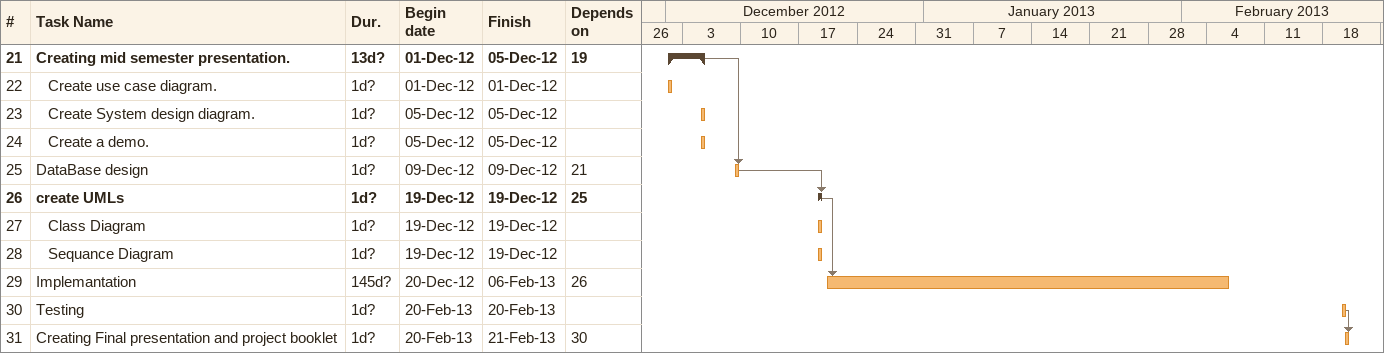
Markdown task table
| ID | Level | Task | Duration | Start | Finish | Predecessors |
|---|---|---|---|---|---|---|
| 21 | 1 | **Creating mid semester presentation.** | 13d? | 2012-12-01 | 2012-12-05 | 19 |
| 22 | 2 | Create use case diagram. | 1d? | 2012-12-01 | 2012-12-01 |  |
| 23 | 2 | Create System design diagram. | 1d? | 2012-12-05 | 2012-12-05 |  |
| 24 | 2 | Create a demo. | 1d? | 2012-12-05 | 2012-12-05 |  |
| 25 | 1 | DataBase design | 1d? | 2012-12-09 | 2012-12-09 | 21 |
| 26 | 1 | **create UMLs** | 1d? | 2012-12-19 | 2012-12-19 | 25 |
| 27 | 2 | Class Diagram | 1d? | 2012-12-19 | 2012-12-19 |  |
| 28 | 2 | Sequance Diagram | 1d? | 2012-12-19 | 2012-12-19 |  |
| 29 | 1 | Implemantation | 145d? | 2012-12-20 | 2013-02-06 | 26 |
| 30 | 1 | Testing | 1d? | 2013-02-20 | 2013-02-20 |  |
| 31 | 1 | Creating Final presentation and project booklet | 1d? | 2013-02-20 | 2013-02-21 | 30 |
